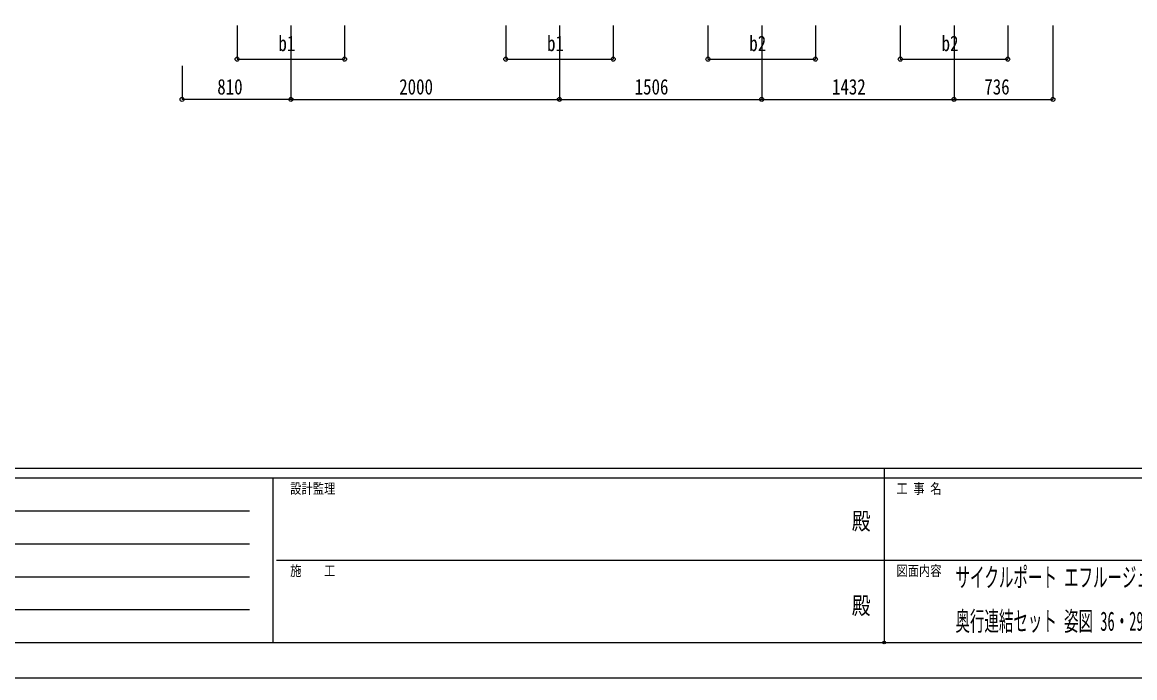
# Model space of a CAD drawing. Units: millimetres, scale not verified. Extents: x -14718 to 14718, y -10395 to 10395.
# Drawn here: x -6434 to 1849, y -10395 to -5512 of the extents above; entities that cross this region are included whole.
import ezdxf
from ezdxf.enums import TextEntityAlignment as Align

# ---------------------------------------------------------------- set-up
doc = ezdxf.new("R2010")
doc.units = ezdxf.units.MM
doc.header["$LTSCALE"] = 40
doc.header["$PDMODE"] = 32
doc.header["$PDSIZE"] = 20
for name, color, linetype in [('0-2_USER1', 3, 'Continuous'), ('0-6_YKK_D', 6, 'Continuous'), ('0-7_YKK_ZWAK', 7, 'Continuous')]:
    doc.layers.add(name, color=color, linetype=linetype)
doc.styles.add('ＭＳ ゴシック', font='')
doc.styles.get('ＭＳ ゴシック').set_extended_font_data('MS Gothic')

msp = doc.modelspace()

# ---------------------------------------------------------------- linework, layer by layer
at = {"layer": '0-6_YKK_D'}
for p, q in [((-4834.23, -5537.5), (-4834.23, -5788.5)), ((-4434.23, -5537.5), (-4434.23, -6088.5)), ((-4034.23, -5537.5), (-4034.23, -5788.5)), ((-2834.23, -5537.5), (-2834.23, -5788.5)), ((-2434.23, -5537.5), (-2434.23, -6088.5)), ((-2434.23, -5537.5), (-2434.23, -6088.5)), ((-2034.23, -5537.5), (-2034.23, -5788.5)), ((-1328.43, -5537.5), (-1328.43, -5788.5)), ((-928.23, -5537.5), (-928.23, -6088.5)), ((-928.23, -5538.5), (-928.23, -6088.5)), ((-528.43, -5537.5), (-528.43, -5788.5)), ((103.57, -5537.5), (103.57, -5788.5)), ((503.77, -5537.5), (503.77, -6088.5)), ((503.77, -5537.5), (503.77, -6088.5)), ((903.57, -5537.5), (903.57, -5788.5)), ((1239.77, -5537.5), (1239.77, -6088.5)), ((-4834.23, -5787.5), (-4034.23, -5787.5)), ((-2834.23, -5787.5), (-2034.23, -5787.5)), ((-1328.43, -5787.5), (-528.43, -5787.5)), ((103.57, -5787.5), (903.57, -5787.5)), ((-5244.23, -5837.5), (-5244.23, -6088.5)), ((-4434.23, -5837.5), (-4434.23, -6088.5)), ((-4434.23, -6087.5), (-5244.23, -6087.5)), ((-4434.23, -6087.5), (-2434.23, -6087.5)), ((-2434.23, -6087.5), (-928.23, -6087.5)), ((-928.23, -6087.5), (503.77, -6087.5)), ((503.77, -6087.5), (1239.77, -6087.5))]:
    msp.add_line(p, q, dxfattribs=at)
for centre in [(-4834.23, -5787.5), (-4034.23, -5787.5), (-2834.23, -5787.5), (-2034.23, -5787.5), (-1328.43, -5787.5), (-528.43, -5787.5), (103.57, -5787.5), (903.57, -5787.5), (-5244.23, -6087.5), (-4434.23, -6087.5), (-4434.23, -6087.5), (-2434.23, -6087.5), (-2434.23, -6087.5), (-928.23, -6087.5), (-928.23, -6087.5), (503.77, -6087.5), (503.77, -6087.5), (1239.77, -6087.5)]:
    msp.add_circle(centre, 14.88, dxfattribs=at)
at = {"layer": '0-7_YKK_ZWAK'}
for p, q in [((13632.57, -8837.5), (-13667.43, -8837.5)), ((-17.43, -8837.5), (-17.43, -10132.5)), ((-4567.43, -8907.5), (-13667.43, -8907.5)), ((-4567.43, -8907.5), (-4567.43, -10132.5)), ((-17.43, -8907.5), (-4567.43, -8907.5)), ((4532.57, -8907.5), (-17.43, -8907.5)), ((-13518.68, -9152.5), (-4742.43, -9152.5)), ((-13518.68, -9397.5), (-4742.43, -9397.5)), ((-4541.18, -9520), (-17.43, -9520)), ((-17.43, -9520), (4532.57, -9520)), ((-13518.68, -9642.5), (-4742.43, -9642.5)), ((-13518.68, -9887.5), (-4742.43, -9887.5)), ((-13667.43, -10132.5), (-4567.43, -10132.5)), ((-4567.43, -10132.5), (-17.43, -10132.5)), ((-17.43, -10132.5), (4532.57, -10132.5))]:
    msp.add_line(p, q, dxfattribs=at)
msp.add_lwpolyline([(-14717.5, -10395), (14717.5, -10395), (14717.5, 10395), (-14717.5, 10395)], close=True, dxfattribs=at)
msp.add_point((-17.43, -10132.5), dxfattribs=at)

# ---------------------------------------------------------------- texts
at = {"layer": '0-2_USER1', "style": 'ＭＳ ゴシック', "width": 0.55}
for s, p in [('サイクルポート エフルージュ FIRST ミニ 600タイプ', (514.5, -9761.67)), ('奥行連結セット 姿図 36・29-21', (514.5, -10088.33))]:
    msp.add_text(s, height=143.7, dxfattribs=at).set_placement(p, align=Align.BOTTOM_LEFT)
at = {"layer": '0-6_YKK_D', "style": 'ＭＳ ゴシック', "width": 0.8}
for s, p in [('b1', (-4526.63, -5762.5)), ('b1', (-2526.63, -5762.5)), ('b2', (-1020.83, -5762.5)), ('b2', (411.17, -5762.5)), ('810', (-4982.03, -6085.5)), ('2000', (-3627.43, -6085.5)), ('1506', (-1874.43, -6085.5)), ('1432', (-405.43, -6085.5)), ('736', (728.97, -6085.5))]:
    msp.add_text(s, height=115.5, dxfattribs=at).set_placement(p, align=Align.BOTTOM_LEFT)
at = {"layer": '0-7_YKK_ZWAK', "style": 'ＭＳ ゴシック', "width": 0.8}
for s, height, p in [('設計監理', 76.98, (-4439.1, -9047.5)), ('工 事 名', 76.98, (74.44, -9047.5)), ('殿', 128.3, (-257.83, -9330.42)), ('施\u3000\u3000工', 76.98, (-4439.1, -9660)), ('図面内容', 76.98, (74.44, -9660)), ('殿', 128.3, (-257.83, -9960.42))]:
    msp.add_text(s, height=height, dxfattribs=at).set_placement(p, align=Align.BOTTOM_LEFT)

doc.saveas('drawing.dxf')
